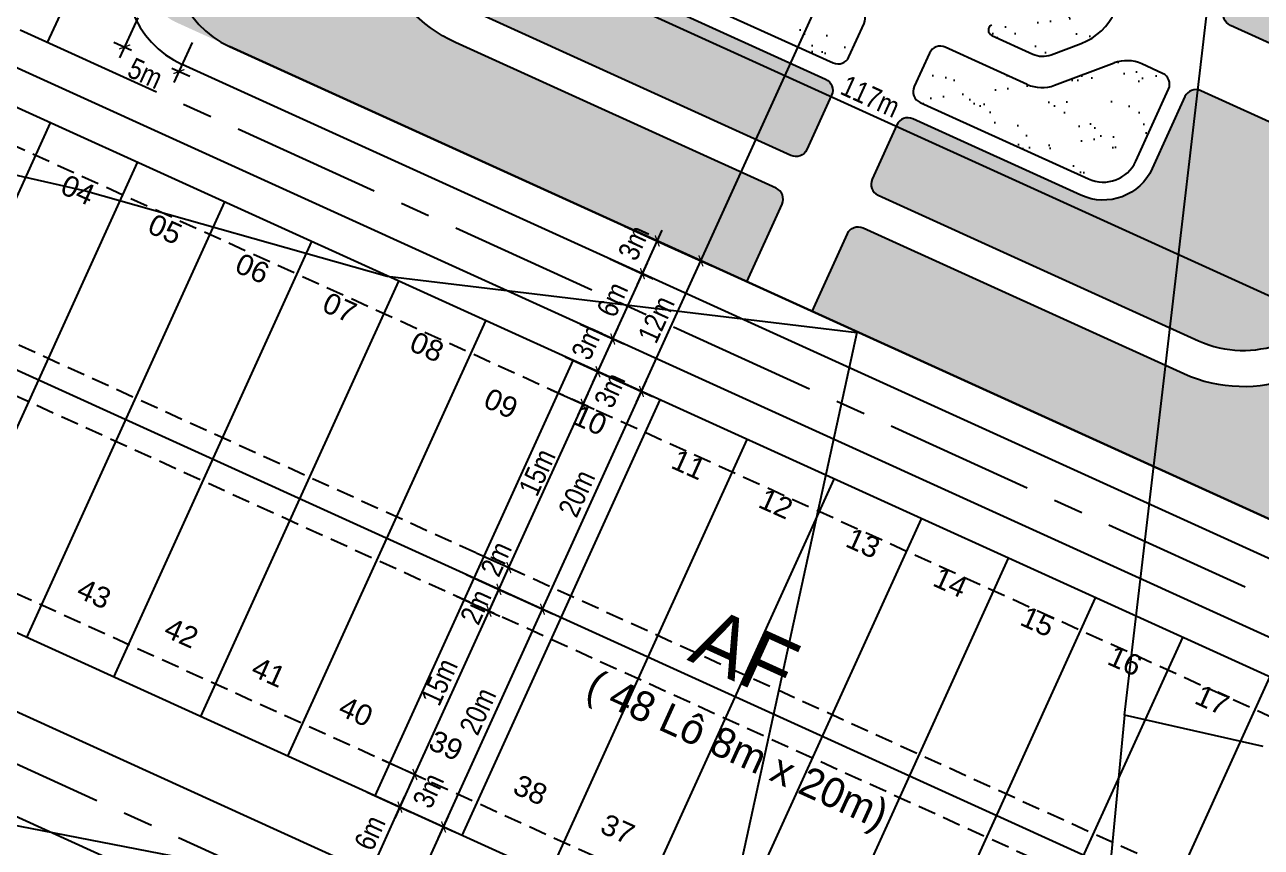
# Model space of a CAD drawing. Extents: x 597165 to 598689, y 1181586 to 1183364.
# Drawn here: x 597468.1 to 597571.5, y 1182910.4 to 1182979.2 of the extents above; entities that cross this region are included whole.
import ezdxf
from ezdxf.enums import TextEntityAlignment as Align

# ---------------------------------------------------------------- set-up
doc = ezdxf.new("R2010")
doc.units = 0
doc.header["$MEASUREMENT"] = 0
doc.linetypes.add('CENTER', pattern=[2, 1.25, -0.25, 0.25, -0.25])
doc.linetypes.add('DASHED', pattern=[0.75, 0.5, -0.25])
doc.layers.get('0').update_dxf_attribs({"linetype": 'CONTINUOUS'})
doc.layers.get('DEFPOINTS').update_dxf_attribs({"color": 8, "linetype": 'CONTINUOUS'})
for name, color, linetype in [('CGXD', 3, 'CONTINUOUS'), ('DIM-T', 7, 'CONTINUOUS'), ('DTEXT-TENLO', 4, 'CONTINUOUS'), ('HA-CAY-XANH-KO', 3, 'CONTINUOUS'), ('NEN-HT', 8, 'CONTINUOUS'), ('NET-02', 2, 'CONTINUOUS'), ('NET-LENGOAI', 4, 'CONTINUOUS'), ('NET-LETRONG', 5, 'CONTINUOUS'), ('NET-PLO', 2, 'CONTINUOUS'), ('NET-TIM', 2, 'CENTER'), ('TEXT-SOLO', 7, 'CONTINUOUS')]:
    doc.layers.add(name, color=color, linetype=linetype)
doc.styles.add('AVO', font='VHELVEN.TTF')
doc.styles.add('VHEL-C-R', font='VHELVCN.TTF')
doc.styles.add('VTIMES-R', font='VAPTIMN.TTF')
doc.dimstyles.new('TL1000', dxfattribs={"dimscale": 0, "dimtxt": 2, "dimasz": 0.7, "dimexe": 1, "dimexo": 1, "dimgap": 0.5, "dimtad": 1, "dimdec": 1, "dimzin": 12, "dimtxsty": 'VHEL-C-R', "dimblk1": 'ARCHTICK', "dimblk2": 'ARCHTICK', "dimsah": 1, "dimcen": -0.09, "dimdle": 1, "dimclrd": 256, "dimclre": 256, "dimclrt": 256, "dimazin": 3, "dimtfac": 0.005, "dimtdec": 1, "dimtix": 1, "dimtmove": 0, "dimatfit": 3, "dimtolj": 1, "dimtzin": 0})
pattern_1 = [(37.26582263, (0, 0), (-0.11023521, 3.854130278), [0, -3.04, 0, -3.4, 0, -3.25]), (7.26582263, (0, 0), (3.562592942, 5.629778284), [0, -1.64, 0, -2.74, 0, -1.05]), (327.26582263, (-2.46, 0.01), (6.228277961, -0.014137947), [0, -1, 0, -3.6, 0, -4.7]), (317.26582263, (-2.46, 0.01), (6.019377384, 1.73076346), [0, -0.5, 0, -2.36, 0, -2.7])]

# ---------------------------------------------------------------- blocks, each defined once
blk = doc.blocks.new('_ARCHTICK')
at = {"color": 0, "linetype": 'BYBLOCK', "const_width": 0.15}
blk.add_lwpolyline([(-0.5, -0.5), (0.5, 0.5)], dxfattribs=at)
blk = doc.blocks.new('*D813')
at = {"linetype": 'BYBLOCK'}
for p, q in [((597549.4, 1183021.26), (597553.04, 1183019.61)), ((597524.19, 1182958.57), (597552.13, 1183020.02)), ((597521.88, 1182960.72), (597525.52, 1182959.07))]:
    blk.add_line(p, q, dxfattribs=at)
at = {"layer": 'DEFPOINTS', "color": 0, "linetype": 'BYBLOCK'}
for p in [(597548.49, 1183021.68), (597552.13, 1183020.02), (597520.96, 1182961.14)]:
    blk.add_point(p, dxfattribs=at)
at = {"linetype": 'BYBLOCK', "xscale": 0.7, "yscale": 0.7, "zscale": 0.7}
for p, rotation in [((597552.13, 1183020.02), 65.55248368496433), ((597524.61, 1182959.48), 245.5524836849643)]:
    blk.add_blockref('_ARCHTICK', p, dxfattribs=dict(at, rotation=rotation))
at = {"linetype": 'BYBLOCK', "insert": (597536.01, 1182990.55), "char_height": 1.75, "attachment_point": 5, "rotation": 65.5525, "style": 'VHEL-C-R'}
blk.add_mtext('\\A1;66.5m', dxfattribs=at)
blk = doc.blocks.new('*D812')
at = {"linetype": 'BYBLOCK'}
for p, q in [((597514.51, 1182954.19), (597518.15, 1182952.53)), ((597515.58, 1182949.3), (597517.65, 1182953.85)), ((597513.27, 1182951.46), (597516.91, 1182949.8))]:
    blk.add_line(p, q, dxfattribs=at)
at = {"layer": 'DEFPOINTS', "color": 0, "linetype": 'BYBLOCK'}
for p in [(597513.6, 1182954.6), (597517.24, 1182952.94), (597512.36, 1182951.87)]:
    blk.add_point(p, dxfattribs=at)
at = {"linetype": 'BYBLOCK', "xscale": 0.7, "yscale": 0.7, "zscale": 0.7}
for p, rotation in [((597517.24, 1182952.94), 65.55248368601504), ((597516, 1182950.21), 245.552483686015)]:
    blk.add_blockref('_ARCHTICK', p, dxfattribs=dict(at, rotation=rotation))
at = {"linetype": 'BYBLOCK', "insert": (597515.09, 1182952.67), "char_height": 1.75, "attachment_point": 5, "rotation": 65.5525, "style": 'VHEL-C-R'}
blk.add_mtext('\\A1;3m', dxfattribs=at)
blk = doc.blocks.new('*D811')
at = {"linetype": 'BYBLOCK'}
for p, q in [((597516.83, 1182952.03), (597520.14, 1182959.32)), ((597516.99, 1182959.65), (597520.63, 1182957.99))]:
    blk.add_line(p, q, dxfattribs=at)
at = {"layer": 'DEFPOINTS', "color": 0, "linetype": 'BYBLOCK'}
for p in [(597516.08, 1182960.06), (597519.72, 1182958.41), (597513.6, 1182954.6)]:
    blk.add_point(p, dxfattribs=at)
at = {"linetype": 'BYBLOCK', "xscale": 0.7, "yscale": 0.7, "zscale": 0.7}
for p, rotation in [((597519.72, 1182958.41), 65.55248368601504), ((597517.24, 1182952.94), 245.552483686015)]:
    blk.add_blockref('_ARCHTICK', p, dxfattribs=dict(at, rotation=rotation))
at = {"linetype": 'BYBLOCK', "insert": (597517.21, 1182956.25), "char_height": 1.75, "attachment_point": 5, "rotation": 65.5525, "style": 'VHEL-C-R'}
blk.add_mtext('\\A1;6m', dxfattribs=at)
blk = doc.blocks.new('*D810')
at = {"linetype": 'BYBLOCK'}
for p, q in [((597518.23, 1182962.38), (597521.88, 1182960.72)), ((597519.31, 1182957.5), (597521.38, 1182962.05))]:
    blk.add_line(p, q, dxfattribs=at)
at = {"layer": 'DEFPOINTS', "color": 0, "linetype": 'BYBLOCK'}
for p in [(597517.32, 1182962.79), (597520.96, 1182961.14), (597516.08, 1182960.06)]:
    blk.add_point(p, dxfattribs=at)
at = {"linetype": 'BYBLOCK', "xscale": 0.7, "yscale": 0.7, "zscale": 0.7}
for p, rotation in [((597520.96, 1182961.14), 65.55248368601504), ((597519.72, 1182958.41), 245.552483686015)]:
    blk.add_blockref('_ARCHTICK', p, dxfattribs=dict(at, rotation=rotation))
at = {"linetype": 'BYBLOCK', "insert": (597518.99, 1182960.99), "char_height": 1.75, "attachment_point": 5, "rotation": 65.5525, "style": 'VHEL-C-R'}
blk.add_mtext('\\A1;3m', dxfattribs=at)
blk = doc.blocks.new('*D809')
at = {"linetype": 'BYBLOCK'}
for p, q in [((597518.23, 1182962.38), (597525.52, 1182959.07)), ((597519.23, 1182947.65), (597525.02, 1182960.39)), ((597513.27, 1182951.46), (597520.55, 1182948.14))]:
    blk.add_line(p, q, dxfattribs=at)
at = {"layer": 'DEFPOINTS', "color": 0, "linetype": 'BYBLOCK'}
for p in [(597517.32, 1182962.79), (597524.61, 1182959.48), (597512.36, 1182951.87)]:
    blk.add_point(p, dxfattribs=at)
at = {"linetype": 'BYBLOCK', "xscale": 0.7, "yscale": 0.7, "zscale": 0.7}
for p, rotation in [((597524.61, 1182959.48), 65.55248368587644), ((597519.64, 1182948.56), 245.5524836858764)]:
    blk.add_blockref('_ARCHTICK', p, dxfattribs=dict(at, rotation=rotation))
at = {"linetype": 'BYBLOCK', "insert": (597520.87, 1182954.59), "char_height": 1.75, "attachment_point": 5, "rotation": 65.5525, "style": 'VHEL-C-R'}
blk.add_mtext('\\A1;12m', dxfattribs=at)
blk = doc.blocks.new('*D806')
at = {"linetype": 'BYBLOCK'}
for p, q in [((597496.55, 1182907.43), (597499.86, 1182914.71)), ((597496.71, 1182915.04), (597500.35, 1182913.39))]:
    blk.add_line(p, q, dxfattribs=at)
at = {"layer": 'DEFPOINTS', "color": 0, "linetype": 'BYBLOCK'}
for p in [(597495.8, 1182915.46), (597499.44, 1182913.8), (597493.32, 1182909.99)]:
    blk.add_point(p, dxfattribs=at)
at = {"linetype": 'BYBLOCK', "xscale": 0.7, "yscale": 0.7, "zscale": 0.7}
for p, rotation in [((597499.44, 1182913.8), 65.55248368592153), ((597496.96, 1182908.34), 245.5524836859215)]:
    blk.add_blockref('_ARCHTICK', p, dxfattribs=dict(at, rotation=rotation))
at = {"linetype": 'BYBLOCK', "insert": (597496.93, 1182911.65), "char_height": 1.75, "attachment_point": 5, "rotation": 65.5525, "style": 'VHEL-C-R'}
blk.add_mtext('\\A1;6m', dxfattribs=at)
blk = doc.blocks.new('*D805')
at = {"linetype": 'BYBLOCK'}
for p, q in [((597496.71, 1182915.04), (597504, 1182911.73)), ((597494.39, 1182893.03), (597503.5, 1182913.05)), ((597488.44, 1182896.83), (597495.72, 1182893.52))]:
    blk.add_line(p, q, dxfattribs=at)
at = {"layer": 'DEFPOINTS', "color": 0, "linetype": 'BYBLOCK'}
for p in [(597495.8, 1182915.46), (597503.09, 1182912.14), (597487.53, 1182897.25)]:
    blk.add_point(p, dxfattribs=at)
at = {"linetype": 'BYBLOCK', "xscale": 0.7, "yscale": 0.7, "zscale": 0.7}
for p, rotation in [((597503.09, 1182912.14), 65.55248368540667), ((597494.81, 1182893.94), 245.5524836854067)]:
    blk.add_blockref('_ARCHTICK', p, dxfattribs=dict(at, rotation=rotation))
at = {"linetype": 'BYBLOCK', "insert": (597497.68, 1182903.62), "char_height": 1.75, "attachment_point": 5, "rotation": 65.5525, "style": 'VHEL-C-R'}
blk.add_mtext('\\A1;20m', dxfattribs=at)
blk = doc.blocks.new('*D804')
at = {"linetype": 'BYBLOCK'}
for p, q in [((597497.95, 1182917.77), (597501.6, 1182916.12)), ((597499.03, 1182912.89), (597501.1, 1182917.44)), ((597496.71, 1182915.04), (597500.35, 1182913.39))]:
    blk.add_line(p, q, dxfattribs=at)
at = {"layer": 'DEFPOINTS', "color": 0, "linetype": 'BYBLOCK'}
for p in [(597497.04, 1182918.19), (597500.69, 1182916.53), (597495.8, 1182915.46)]:
    blk.add_point(p, dxfattribs=at)
at = {"linetype": 'BYBLOCK', "xscale": 0.7, "yscale": 0.7, "zscale": 0.7}
for p, rotation in [((597500.69, 1182916.53), 65.55248368435842), ((597499.44, 1182913.8), 245.5524836843584)]:
    blk.add_blockref('_ARCHTICK', p, dxfattribs=dict(at, rotation=rotation))
at = {"linetype": 'BYBLOCK', "insert": (597501.82, 1182915.18), "char_height": 1.75, "attachment_point": 5, "rotation": 65.5525, "style": 'VHEL-C-R'}
blk.add_mtext('\\A1;3m', dxfattribs=at)
blk = doc.blocks.new('*D803')
at = {"linetype": 'BYBLOCK'}
for p, q in [((597500.27, 1182915.62), (597507.31, 1182931.1)), ((597504.16, 1182931.43), (597507.8, 1182929.77))]:
    blk.add_line(p, q, dxfattribs=at)
at = {"layer": 'DEFPOINTS', "color": 0, "linetype": 'BYBLOCK'}
for p in [(597503.25, 1182931.84), (597506.89, 1182930.19), (597497.04, 1182918.19)]:
    blk.add_point(p, dxfattribs=at)
at = {"linetype": 'BYBLOCK', "xscale": 0.7, "yscale": 0.7, "zscale": 0.7}
for p, rotation in [((597506.89, 1182930.19), 65.55248368435842), ((597500.69, 1182916.53), 245.5524836843584)]:
    blk.add_blockref('_ARCHTICK', p, dxfattribs=dict(at, rotation=rotation))
at = {"linetype": 'BYBLOCK', "insert": (597502.74, 1182924.27), "char_height": 1.75, "attachment_point": 5, "rotation": 65.5525, "style": 'VHEL-C-R'}
blk.add_mtext('\\A1;15m', dxfattribs=at)
blk = doc.blocks.new('*D802')
at = {"linetype": 'BYBLOCK'}
for p, q in [((597504.99, 1182933.25), (597508.63, 1182931.59)), ((597506.48, 1182929.28), (597507.72, 1182932.01))]:
    blk.add_line(p, q, dxfattribs=at)
at = {"layer": 'DEFPOINTS', "color": 0, "linetype": 'BYBLOCK'}
for p in [(597504.08, 1182933.66), (597507.72, 1182932.01), (597503.25, 1182931.84)]:
    blk.add_point(p, dxfattribs=at)
at = {"linetype": 'BYBLOCK', "xscale": 0.7, "yscale": 0.7, "zscale": 0.7}
for p, rotation in [((597507.72, 1182932.01), 65.55248368435842), ((597506.89, 1182930.19), 245.5524836843584)]:
    blk.add_blockref('_ARCHTICK', p, dxfattribs=dict(at, rotation=rotation))
at = {"linetype": 'BYBLOCK', "insert": (597505.78, 1182930.55), "char_height": 1.75, "attachment_point": 5, "rotation": 65.5525, "style": 'VHEL-C-R'}
blk.add_mtext('\\A1;2m', dxfattribs=at)
blk = doc.blocks.new('*D801')
at = {"linetype": 'BYBLOCK'}
for p, q in [((597505.82, 1182935.07), (597509.46, 1182933.41)), ((597507.31, 1182931.1), (597508.55, 1182933.83))]:
    blk.add_line(p, q, dxfattribs=at)
at = {"layer": 'DEFPOINTS', "color": 0, "linetype": 'BYBLOCK'}
for p in [(597504.91, 1182935.48), (597504.08, 1182933.66), (597508.55, 1182933.83)]:
    blk.add_point(p, dxfattribs=at)
at = {"linetype": 'BYBLOCK', "xscale": 0.7, "yscale": 0.7, "zscale": 0.7}
for p, rotation in [((597508.55, 1182933.83), 65.55248368435842), ((597507.72, 1182932.01), 245.5524836843584)]:
    blk.add_blockref('_ARCHTICK', p, dxfattribs=dict(at, rotation=rotation))
at = {"linetype": 'BYBLOCK', "insert": (597507.48, 1182934.56), "char_height": 1.75, "attachment_point": 5, "rotation": 65.5525, "style": 'VHEL-C-R'}
blk.add_mtext('\\A1;2m', dxfattribs=at)
blk = doc.blocks.new('*D800')
at = {"linetype": 'BYBLOCK'}
for p, q in [((597512.03, 1182948.72), (597515.67, 1182947.07)), ((597508.14, 1182932.92), (597515.17, 1182948.39))]:
    blk.add_line(p, q, dxfattribs=at)
at = {"layer": 'DEFPOINTS', "color": 0, "linetype": 'BYBLOCK'}
for p in [(597511.12, 1182949.14), (597514.76, 1182947.48), (597504.91, 1182935.48)]:
    blk.add_point(p, dxfattribs=at)
at = {"linetype": 'BYBLOCK', "xscale": 0.7, "yscale": 0.7, "zscale": 0.7}
for p, rotation in [((597514.76, 1182947.48), 65.55248368435842), ((597508.55, 1182933.83), 245.5524836843584)]:
    blk.add_blockref('_ARCHTICK', p, dxfattribs=dict(at, rotation=rotation))
at = {"linetype": 'BYBLOCK', "insert": (597510.92, 1182941.8), "char_height": 1.75, "attachment_point": 5, "rotation": 65.5525, "style": 'VHEL-C-R'}
blk.add_mtext('\\A1;15m', dxfattribs=at)
blk = doc.blocks.new('*D799')
at = {"linetype": 'BYBLOCK'}
for p, q in [((597513.27, 1182951.46), (597516.91, 1182949.8)), ((597514.34, 1182946.57), (597516.41, 1182951.12))]:
    blk.add_line(p, q, dxfattribs=at)
at = {"layer": 'DEFPOINTS', "color": 0, "linetype": 'BYBLOCK'}
for p in [(597512.36, 1182951.87), (597516, 1182950.21), (597511.12, 1182949.14)]:
    blk.add_point(p, dxfattribs=at)
at = {"linetype": 'BYBLOCK', "xscale": 0.7, "yscale": 0.7, "zscale": 0.7}
for p, rotation in [((597516, 1182950.21), 65.55248368435842), ((597514.76, 1182947.48), 245.5524836843584)]:
    blk.add_blockref('_ARCHTICK', p, dxfattribs=dict(at, rotation=rotation))
at = {"linetype": 'BYBLOCK', "insert": (597516.99, 1182948.66), "char_height": 1.75, "attachment_point": 5, "rotation": 65.5525, "style": 'VHEL-C-R'}
blk.add_mtext('\\A1;3m', dxfattribs=at)
blk = doc.blocks.new('*D798')
at = {"linetype": 'BYBLOCK'}
for p, q in [((597504.99, 1182933.25), (597512.27, 1182929.94)), ((597502.67, 1182911.23), (597511.78, 1182931.26)), ((597496.71, 1182915.04), (597504, 1182911.73))]:
    blk.add_line(p, q, dxfattribs=at)
at = {"layer": 'DEFPOINTS', "color": 0, "linetype": 'BYBLOCK'}
for p in [(597504.08, 1182933.66), (597511.36, 1182930.35), (597495.8, 1182915.46)]:
    blk.add_point(p, dxfattribs=at)
at = {"linetype": 'BYBLOCK', "xscale": 0.7, "yscale": 0.7, "zscale": 0.7}
for p, rotation in [((597511.36, 1182930.35), 65.55248368510357), ((597503.09, 1182912.14), 245.5524836851035)]:
    blk.add_blockref('_ARCHTICK', p, dxfattribs=dict(at, rotation=rotation))
at = {"linetype": 'BYBLOCK', "insert": (597505.96, 1182921.82), "char_height": 1.75, "attachment_point": 5, "rotation": 65.5525, "style": 'VHEL-C-R'}
blk.add_mtext('\\A1;20m', dxfattribs=at)
blk = doc.blocks.new('*D797')
at = {"linetype": 'BYBLOCK'}
for p, q in [((597513.27, 1182951.46), (597520.55, 1182948.14)), ((597510.95, 1182929.44), (597520.05, 1182949.47)), ((597504.99, 1182933.25), (597512.27, 1182929.94))]:
    blk.add_line(p, q, dxfattribs=at)
at = {"layer": 'DEFPOINTS', "color": 0, "linetype": 'BYBLOCK'}
for p in [(597512.36, 1182951.87), (597519.64, 1182948.56), (597504.08, 1182933.66)]:
    blk.add_point(p, dxfattribs=at)
at = {"linetype": 'BYBLOCK', "xscale": 0.7, "yscale": 0.7, "zscale": 0.7}
for p, rotation in [((597519.64, 1182948.56), 65.55248368510357), ((597511.36, 1182930.35), 245.5524836851035)]:
    blk.add_blockref('_ARCHTICK', p, dxfattribs=dict(at, rotation=rotation))
at = {"linetype": 'BYBLOCK', "insert": (597514.23, 1182940.03), "char_height": 1.75, "attachment_point": 5, "rotation": 65.5525, "style": 'VHEL-C-R'}
blk.add_mtext('\\A1;20m', dxfattribs=at)
blk = doc.blocks.new('*D659')
at = {"linetype": 'BYBLOCK'}
for p, q in [((597486.2, 1182998.93), (597484.55, 1182995.29)), ((597484.05, 1182996.61), (597592.38, 1182947.37)), ((597592.71, 1182950.51), (597591.06, 1182946.87))]:
    blk.add_line(p, q, dxfattribs=at)
at = {"layer": 'DEFPOINTS', "color": 0, "linetype": 'BYBLOCK'}
for p in [(597486.62, 1182999.84), (597593.13, 1182951.42), (597591.47, 1182947.78)]:
    blk.add_point(p, dxfattribs=at)
at = {"linetype": 'BYBLOCK', "xscale": 0.7, "yscale": 0.7, "zscale": 0.7}
for p, rotation in [((597484.96, 1182996.2), 155.552483684731), ((597591.47, 1182947.78), 335.552483684731)]:
    blk.add_blockref('_ARCHTICK', p, dxfattribs=dict(at, rotation=rotation))
at = {"linetype": 'BYBLOCK', "insert": (597538.79, 1182973.24), "char_height": 1.75, "attachment_point": 5, "rotation": 335.5525, "style": 'VHEL-C-R'}
blk.add_mtext('\\A1;117m', dxfattribs=at)
blk = doc.blocks.new('*D622')
at = {"linetype": 'BYBLOCK'}
for p, q in [((597477.52, 1182979.79), (597476, 1182976.46)), ((597475.51, 1182977.78), (597476.99, 1182977.11)), ((597482.06, 1182977.73), (597480.54, 1182974.4)), ((597481.87, 1182974.89), (597480.38, 1182975.57))]:
    blk.add_line(p, q, dxfattribs=at)
at = {"layer": 'DEFPOINTS', "color": 0, "linetype": 'BYBLOCK'}
for p in [(597477.93, 1182980.7), (597482.47, 1182978.64), (597480.96, 1182975.31)]:
    blk.add_point(p, dxfattribs=at)
at = {"linetype": 'BYBLOCK', "xscale": 0.7, "yscale": 0.7, "zscale": 0.7}
for p, rotation in [((597476.42, 1182977.37), 155.552483686581), ((597480.96, 1182975.31), 335.552483686581)]:
    blk.add_blockref('_ARCHTICK', p, dxfattribs=dict(at, rotation=rotation))
at = {"linetype": 'BYBLOCK', "insert": (597478.15, 1182975.16), "char_height": 1.75, "attachment_point": 5, "rotation": 335.5525, "style": 'VHEL-C-R'}
blk.add_mtext('\\A1;5m', dxfattribs=at)

msp = doc.modelspace()

# ---------------------------------------------------------------- hatches: boundary and pattern name
at = {"layer": 'HA-CAY-XANH-KO'}
h = msp.add_hatch(dxfattribs=at)
h.set_pattern_fill('AR-SAND', color=256, scale=2, angle=359.765823, style=0)
h.set_pattern_definition(pattern_1)
h.paths.add_polyline_path([(597524.8883, 1183023.4689), (597551.6873, 1183011.2856, 0.41421356), (597553.0115, 1183011.782), (597555.9638, 1183018.276), (597508.1709, 1183040.0036, 0.41421356), (597504.1983, 1183038.5141), (597492.9206, 1183013.7073), (597503.9008, 1183008.7156, 0.41421356), (597505.225, 1183009.212), (597508.9979, 1183017.5112, -0.41421356)], flags=17)
h.paths.add_polyline_path([(597498.1412, 1182993.6302), (597501.9141, 1183001.9293, 0.41421356), (597501.4176, 1183003.2535), (597490.4375, 1183008.2453), (597479.1598, 1182983.4385, 0.41421356), (597480.6493, 1182979.4659), (597528.4422, 1182957.7383), (597531.3944, 1182964.2322, 0.41421356), (597530.8979, 1182965.5564), (597504.0989, 1182977.7398, -0.41421356)], flags=17)
h.paths.add_polyline_path([(597500.8722, 1182992.3886, 0.41421356), (597505.3405, 1182980.4708), (597532.1395, 1182968.2874, 0.41421356), (597533.4637, 1182968.7839), (597535.5374, 1182973.3453, 0.41421356), (597535.0409, 1182974.6695), (597520.977, 1182981.0633, -0.41421356), (597518.7428, 1182987.0222), (597521.4767, 1182993.0358, 0.41421356), (597520.9802, 1182994.36), (597505.9693, 1183001.1842, 0.41421356), (597504.6451, 1183000.6877)], flags=17)
h.paths.add_polyline_path([(597523.4634, 1182999.822, 0.41421356), (597524.7876, 1183000.3185), (597527.5215, 1183006.332, -0.41421356), (597533.4804, 1183008.5662), (597547.5443, 1183002.1724, 0.41421356), (597548.8685, 1183002.6689), (597550.9422, 1183007.2303, 0.41421356), (597550.4458, 1183008.5545), (597523.6468, 1183020.7379, 0.41421356), (597511.729, 1183016.2696), (597507.956, 1183007.9705, 0.41421356), (597508.4525, 1183006.6463)], flags=17)
h.paths.add_polyline_path([(597561.4259, 1183015.7928), (597558.4736, 1183009.2989, 0.41421356), (597558.9701, 1183007.9747), (597585.7691, 1182995.7913, -0.41421356), (597591.7269, 1182979.9009), (597587.9539, 1182971.6018, 0.41421356), (597588.4504, 1182970.2776), (597599.4305, 1182965.2858), (597610.7082, 1182990.0926, 0.41421356), (597609.2187, 1182994.0652)], flags=17)
h.paths.add_polyline_path([(597584.5275, 1182993.0603), (597557.7285, 1183005.2437, 0.41421356), (597556.4043, 1183004.7472), (597554.3306, 1183000.1858, 0.41421356), (597554.8271, 1182998.8616), (597568.891, 1182992.4678, -0.41421356), (597571.1252, 1182986.5089), (597568.3913, 1182980.4953, 0.41421356), (597568.8878, 1182979.1711), (597583.8987, 1182972.3469, 0.41421356), (597585.2229, 1182972.8434), (597588.9958, 1182981.1425, 0.41421356)], flags=17)
h.paths.add_polyline_path([(597581.912, 1182965.5606, 0.41421356), (597581.4155, 1182966.8848), (597566.4046, 1182973.7091, 0.41421356), (597565.0804, 1182973.2126), (597562.3466, 1182967.199, -0.41421356), (597556.3877, 1182964.9649), (597542.3237, 1182971.3586, 0.41421356), (597540.9995, 1182970.8622), (597538.9258, 1182966.3008, 0.41421356), (597539.4222, 1182964.9766), (597566.2213, 1182952.7932, 0.41421356), (597578.1391, 1182957.2615)], flags=17)
h.paths.add_polyline_path([(597564.9797, 1182950.0622), (597538.1807, 1182962.2455, 0.41421356), (597536.8565, 1182961.7491), (597533.9042, 1182955.2551), (597581.6971, 1182933.5275, 0.41421356), (597585.6697, 1182935.017), (597596.9474, 1182959.8237), (597585.9672, 1182964.8155, 0.41421356), (597584.643, 1182964.3191), (597580.8701, 1182956.0199, -0.41421356)])
h = msp.add_hatch(dxfattribs=at)
h.set_pattern_fill('AR-SAND', color=256, scale=2, angle=359.765823, style=0)
h.set_pattern_definition(pattern_1)
h.paths.add_polyline_path([(597526.1531, 1182999.6977, 0.41421356), (597526.6496, 1182998.3735), (597528.3991, 1182997.5781, 0.10707887), (597529.6407, 1182997.3091, 0.0899183), (597530.6939, 1182997.5001), (597535.6819, 1182999.3702, -0.19891237), (597537.9766, 1182999.2922), (597544.8204, 1182996.1808, 0.41421356), (597546.1446, 1182996.6773), (597547.42, 1182999.4827, 0.41421356), (597546.9235, 1183000.8069), (597532.8596, 1183007.2007, 0.41421356), (597528.887, 1183005.7113)])
h.paths.add_polyline_path([(597560.5144, 1182988.0808), (597562.3846, 1182983.0928, 0.19891237), (597563.952, 1182981.415), (597565.7016, 1182980.6196, 0.41421356), (597567.0258, 1182981.1161), (597569.7597, 1182987.1297, 0.41421356), (597568.2703, 1182991.1023), (597554.2063, 1182997.4961, 0.41421356), (597552.8821, 1182996.9996), (597551.6067, 1182994.1942, 0.41421356), (597552.1032, 1182992.87), (597558.947, 1182989.7586, -0.19891237)])
h.paths.add_polyline_path([(597563.7149, 1182973.8334, 0.41421356), (597563.2184, 1182975.1576), (597561.4689, 1182975.953, 0.10707903), (597560.2273, 1182976.222, 0.08991814), (597559.1741, 1182976.031), (597554.1862, 1182974.1609, -0.19891237), (597551.8914, 1182974.2389), (597545.0476, 1182977.3502, 0.41421356), (597543.7234, 1182976.8538), (597542.448, 1182974.0484, 0.41421356), (597542.9445, 1182972.7242), (597557.0084, 1182966.3304, 0.41421356), (597560.981, 1182967.8198)])
h.paths.add_polyline_path([(597535.6617, 1182976.035, 0.41421356), (597536.9859, 1182976.5315), (597538.2613, 1182979.3369, 0.41421356), (597537.7648, 1182980.6611), (597530.921, 1182983.7725, -0.19891237), (597529.3536, 1182985.4503), (597527.4834, 1182990.4382, 0.19891237), (597525.916, 1182992.1161), (597524.1664, 1182992.9115, 0.41421356), (597522.8422, 1182992.415), (597520.1083, 1182986.4014, 0.41421356), (597521.5978, 1182982.4288)])
h.paths.add_polyline_path([(597550.9581, 1182986.7655, 1), (597538.9099, 1182986.7655, 1)])
h = msp.add_hatch(dxfattribs=at)
h.set_pattern_fill('AR-SAND', color=256, scale=2, angle=359.765823, style=0)
h.set_pattern_definition(pattern_1)
h.paths.add_polyline_path([(597553.2296, 1182988.7262), (597553.9231, 1182989.2964), (597557.3467, 1182987.7399), (597558.6447, 1182985.9467), (597559.3674, 1182984.0167), (597559.6464, 1182982.0592), (597558.8603, 1182979.6422), (597556.4621, 1182977.6844), (597554.3581, 1182976.8953), (597552.885, 1182976.6157), (597552.3604, 1182976.7719), (597548.9368, 1182978.3283), (597548.9105, 1182979.2258), (597550.1983, 1182980.0612), (597551.7005, 1182981.5814), (597552.8218, 1182983.5338), (597553.4129, 1182985.8885), (597553.4093, 1182987.6768)])

# ---------------------------------------------------------------- linework, layer by layer
at = {"layer": 'CGXD', "linetype": 'DASHED', "ltscale": 3}
for points in [[(597442.2869, 1182980.4289), (597436.8368, 1182966.4293), (597601.1432, 1182891.7322), (597607.3511, 1182905.3873)], [(597435.48, 1182962.6521), (597430.3919, 1182948.4879), (597593.2799, 1182874.4357), (597599.4878, 1182888.0908)]]:
    msp.add_lwpolyline(points, close=True, dxfattribs=at)
at = {"layer": 'NEN-HT', "linetype": 'CONTINUOUS'}
for p, q in [((597563.42, 1182950.39), (597570.08, 1183007.35)), ((597431.27, 1182974.77), (597473.15, 1182965.34)), ((597473.15, 1182965.34), (597498.37, 1182958.21)), ((597498.37, 1182958.21), (597537.66, 1182953.49)), ((597537.66, 1182953.49), (597525.42, 1182897.54)), ((597560.04, 1182921.5), (597563.42, 1182950.39)), ((597560.04, 1182921.5), (597556.9, 1182888.82)), ((597571.62, 1182918.86), (597560.04, 1182921.5)), ((597483.31, 1182909.15), (597457.15, 1182914.22))]:
    msp.add_line(p, q, dxfattribs=at)
at = {"layer": 'NET-02'}
msp.add_line((597554.1862, 1182974.1609), (597559.1741, 1182976.031), dxfattribs=at)
for points in [[(597588.9958, 1182981.1425), (597585.2229, 1182972.8434, -0.41421356), (597583.8987, 1182972.3469), (597568.8878, 1182979.1711, -0.41421356), (597568.3913, 1182980.4953), (597571.1252, 1182986.5089, 0.41421356), (597568.891, 1182992.4678), (597554.8271, 1182998.8616, -0.41421356), (597554.3306, 1183000.1858), (597556.4043, 1183004.7472, -0.41421356), (597557.7285, 1183005.2437), (597584.5275, 1182993.0603, -0.41421356)], [(597500.8722, 1182992.3886), (597504.6451, 1183000.6877, -0.41421356), (597505.9693, 1183001.1842), (597520.9802, 1182994.36, -0.41421356), (597521.4767, 1182993.0358), (597518.7428, 1182987.0222, 0.41421356), (597520.977, 1182981.0633), (597535.0409, 1182974.6695, -0.41421356), (597535.5374, 1182973.3453), (597533.4637, 1182968.7839, -0.41421356), (597532.1395, 1182968.2874), (597505.3405, 1182980.4708, -0.41421356)], [(597578.1391, 1182957.2615), (597581.912, 1182965.5606, 0.41421356), (597581.4155, 1182966.8848), (597566.4046, 1182973.7091, 0.41421356), (597565.0804, 1182973.2126), (597562.3466, 1182967.199, -0.41421356), (597556.3877, 1182964.9649), (597542.3237, 1182971.3586, 0.41421356), (597540.9995, 1182970.8622), (597538.9258, 1182966.3008, 0.41421356), (597539.4222, 1182964.9766), (597566.2213, 1182952.7932, 0.41421356)]]:
    msp.add_lwpolyline(points, format="xyb", close=True, dxfattribs=at)
for points in [[(597528.4422, 1182957.7383), (597531.3944, 1182964.2322, 0.41421356), (597530.8979, 1182965.5564), (597504.0989, 1182977.7398, -0.41421356), (597498.1412, 1182993.6302)], [(597525.916, 1182992.1161), (597524.1664, 1182992.9115, 0.41421356), (597522.8422, 1182992.415), (597520.1083, 1182986.4014, 0.41421356), (597521.5978, 1182982.4288), (597535.6617, 1182976.035, 0.41421356), (597536.9859, 1182976.5315), (597538.2613, 1182979.3369, 0.41421356), (597537.7648, 1182980.6611), (597530.921, 1182983.7725)], [(597552.3604, 1182976.7719, 0.19891237), (597553.8903, 1182976.7199), (597556.41, 1182977.6646, 0.41421356), (597559.3364, 1182984.1017), (597558.3917, 1182986.6214, 0.19891237), (597557.3467, 1182987.7399), (597553.9231, 1182989.2964, 0.62332443), (597553.2296, 1182988.7262)], [(597548.9105, 1182979.2258, 0.62332443), (597548.9368, 1182978.3283), (597552.3604, 1182976.7719)], [(597551.8914, 1182974.2389), (597545.0476, 1182977.3502, 0.41421356), (597543.7234, 1182976.8538), (597542.448, 1182974.0484, 0.41421356), (597542.9445, 1182972.7242), (597557.0084, 1182966.3304, 0.41421356), (597560.981, 1182967.8198), (597563.7149, 1182973.8334, 0.41421356), (597563.2184, 1182975.1576), (597561.4689, 1182975.953)], [(597533.9042, 1182955.2551), (597536.8565, 1182961.7491, -0.41421356), (597538.1807, 1182962.2455), (597564.9797, 1182950.0622, 0.41421356), (597580.8701, 1182956.0199)]]:
    msp.add_lwpolyline(points, format="xyb", dxfattribs=at)
for centre, start, end in [((597560.2273, 1182973.222), 65.552484, 110.552484), ((597553.133, 1182976.9699), 245.552484, 290.552484)]:
    msp.add_arc(centre, 3, start, end, dxfattribs=at)
at = {"layer": 'NET-LENGOAI', "ltscale": 20}
for p, q in [((597623.9446, 1182904.4345), (597445.3195, 1182985.6412)), ((597578.6348, 1182931.6242), (597481.2284, 1182975.9072)), ((597384.8181, 1182959.3203), (597603.6654, 1182859.8278)), ((597529.5034, 1182884.7555), (597381.5073, 1182952.0376))]:
    msp.add_line(p, q, dxfattribs=at)
msp.add_arc((597484.5392, 1182983.1899), 8, 155.552484, 245.552484, dxfattribs=at)
at = {"layer": 'NET-LETRONG', "ltscale": 20}
for p, q in [((597622.2478, 1182901.9104), (597444.1602, 1182982.8727)), ((597605.6934, 1182865.4968), (597387.3013, 1182964.7823))]:
    msp.add_line(p, q, dxfattribs=at)
at = {"layer": 'NET-LETRONG'}
for p, q in [((597581.6971, 1182933.5275), (597485.201, 1182977.3966)), ((597485.201, 1182977.3966), (597581.6971, 1182933.5275))]:
    msp.add_line(p, q, dxfattribs=at)
msp.add_arc((597488.5118, 1182984.6793), 8, 155.552484, 245.552484, dxfattribs=at)
at = {"layer": 'NET-PLO'}
for p, q in [((597453.6665, 1182934.6114), (597470.2209, 1182971.025)), ((597460.9492, 1182931.3005), (597477.5036, 1182967.7141)), ((597600.3155, 1182889.9115), (597437.0442, 1182964.138)), ((597468.232, 1182927.9896), (597484.7864, 1182964.4032)), ((597475.5147, 1182924.6787), (597492.0691, 1182961.0924)), ((597482.7974, 1182921.3679), (597499.3518, 1182957.7815)), ((597490.0802, 1182918.057), (597506.6345, 1182954.4706)), ((597497.3629, 1182914.7461), (597513.9173, 1182951.1597)), ((597504.6456, 1182911.4352), (597521.2, 1182947.8489)), ((597511.9283, 1182908.1243), (597528.4827, 1182944.538)), ((597519.2111, 1182904.8135), (597535.7654, 1182941.2271)), ((597526.4938, 1182901.5026), (597543.0482, 1182937.9162)), ((597533.7765, 1182898.1917), (597550.3309, 1182934.6053)), ((597541.0592, 1182894.8808), (597557.6136, 1182931.2945)), ((597548.342, 1182891.57), (597564.8963, 1182927.9836)), ((597555.6247, 1182888.2591), (597572.1791, 1182924.6727))]:
    msp.add_line(p, q, dxfattribs=at)
at = {"layer": 'NET-TIM', "ltscale": 10}
for p, q in [((597469.973, 1182977.7286), (597545.5024, 1183143.8658)), ((597642.9378, 1182899.0953), (597446.4623, 1182988.4171)), ((597619.7611, 1182848.1165), (597383.1627, 1182955.6789))]:
    msp.add_line(p, q, dxfattribs=at)

# ---------------------------------------------------------------- texts
at = {"layer": 'DTEXT-TENLO', "style": 'VTIMES-R'}
for s, height, p in [('AF', 5, (597527.264, 1182924.3622)), ('( 48 Loâ 8m x 20m)', 2.5, (597527.1726, 1182917.501))]:
    msp.add_text(s, height=height, rotation=335.552484, dxfattribs=at).set_placement(p, align=Align.CENTER)
at = {"layer": 'TEXT-SOLO', "color": 3, "style": 'AVO'}
for s, p in [('04', (597472.1585, 1182964.6159)), ('05', (597479.4547, 1182961.3348)), ('06', (597486.7509, 1182958.0538)), ('07', (597494.0471, 1182954.7727)), ('08', (597501.3433, 1182951.4916)), ('09', (597507.5368, 1182946.764)), ('10', (597514.9794, 1182945.3642)), ('11', (597523.2319, 1182941.6483)), ('12', (597530.5281, 1182938.3673)), ('13', (597537.8243, 1182935.0862)), ('14', (597545.1205, 1182931.8051)), ('43', (597473.5201, 1182930.8493)), ('15', (597552.4167, 1182928.524)), ('42', (597480.8163, 1182927.5683)), ('16', (597559.7129, 1182925.2429)), ('41', (597488.1125, 1182924.2872)), ('17', (597567.0091, 1182921.9618)), ('40', (597495.4087, 1182921.0061)), ('39', (597502.9461, 1182918.1564)), ('38', (597510.0011, 1182914.4439)), ('37', (597517.2973, 1182911.1628))]:
    msp.add_text(s, height=1.75, rotation=335.786661, dxfattribs=at).set_placement(p, align=Align.CENTER)

# ---------------------------------------------------------------- dimensions: what is measured, and where the dimension line sits
at = {"layer": 'DIM-T'}
for base, p1, p2, angle, override, picture, middle, dimtype in [((597552.1277, 1183020.0199), (597520.9647, 1182961.1377), (597548.4864, 1183021.6754), 65.552484, {"dimscale": 1, "dimtxt": 1.75, "dimpost": 'm'}, '*D813', (597536.0123, 1182990.5455), 161), ((597480.9555, 1182975.3071), (597477.9307, 1182980.7018), (597482.4699, 1182978.6382), 335.552484, {"dimscale": 1, "dimtxt": 1.75, "dimpost": 'm'}, '*D622', (597478.152, 1182975.1645), 161), ((597520.9647, 1182961.1377), (597516.0818, 1182960.0621), (597517.3233, 1182962.7931), 65.552484, {"dimscale": 1, "dimtxt": 1.75, "dimpost": 'm', "dimse1": 1}, '*D810', (597518.9922, 1182960.9852), 160), ((597517.24, 1182952.9446), (597512.357, 1182951.869), (597513.5986, 1182954.6001), 65.552484, {"dimscale": 1, "dimtxt": 1.75, "dimpost": 'm'}, '*D812', (597515.0877, 1182952.6688), 161), ((597515.9984, 1182950.2136), (597511.1154, 1182949.138), (597512.357, 1182951.869), 65.552484, {"dimscale": 1, "dimtxt": 1.75, "dimpost": 'm', "dimse1": 1}, '*D799', (597516.9886, 1182948.6646), 160), ((597514.7568, 1182947.4826), (597504.9076, 1182935.4829), (597511.1154, 1182949.138), 65.552484, {"dimscale": 1, "dimtxt": 1.75, "dimgap": 0, "dimpost": 'm', "dimse1": 1}, '*D800', (597510.9176, 1182941.7975), 160), ((597508.5489, 1182933.8275), (597504.0798, 1182933.6622), (597504.9076, 1182935.4829), 65.552484, {"dimscale": 1, "dimtxt": 1.75, "dimpost": 'm', "dimse1": 1}, '*D801', (597507.4755, 1182934.5592), 160), ((597507.7212, 1182932.0068), (597503.2521, 1182931.8415), (597504.0798, 1182933.6622), 65.552484, {"dimscale": 1, "dimtxt": 1.75, "dimpost": 'm', "dimse1": 1}, '*D802', (597505.7801, 1182930.555), 160), ((597506.8935, 1182930.1861), (597497.0442, 1182918.1864), (597503.2521, 1182931.8415), 65.552484, {"dimscale": 1, "dimtxt": 1.75, "dimgap": 0, "dimpost": 'm', "dimse1": 1}, '*D803', (597502.7406, 1182924.2653), 160), ((597500.6856, 1182916.531), (597495.8026, 1182915.4554), (597497.0442, 1182918.1864), 65.552484, {"dimscale": 1, "dimtxt": 1.75, "dimpost": 'm'}, '*D804', (597501.8158, 1182915.1789), 161)]:
    dim = msp.add_linear_dim(base=base, p1=p1, p2=p2, angle=angle, dimstyle='TL1000', override=override, dxfattribs=at)
    dim.commit()
    dim.dimension.update_dxf_attribs({"geometry": picture, "text_midpoint": middle, "dimtype": dimtype})
for p1, p2, distance, picture, middle in [((597486.6173, 1182999.8423), (597593.1272, 1182951.4207), -4, '*D659', (597538.7859, 1182973.2418)), ((597512.357, 1182951.869), (597517.3233, 1182962.7931), -8, '*D809', (597520.8712, 1182954.5893)), ((597504.0798, 1182933.6622), (597512.357, 1182951.869), -8, '*D797', (597514.2324, 1182940.0315)), ((597495.8026, 1182915.4554), (597504.0798, 1182933.6622), -8, '*D798', (597505.9553, 1182921.8247)), ((597487.5254, 1182897.2486), (597495.8026, 1182915.4554), -8, '*D805', (597497.6781, 1182903.6179))]:
    dim = msp.add_aligned_dim(p1=p1, p2=p2, distance=distance, dimstyle='TL1000', override={"dimscale": 1, "dimtxt": 1.75, "dimpost": 'm'}, dxfattribs=at)
    dim.commit()
    dim.dimension.update_dxf_attribs({"geometry": picture, "text_midpoint": middle})
for base, p1, p2, picture, middle in [((597519.7231, 1182958.4067), (597513.5986, 1182954.6001), (597516.0818, 1182960.0621), '*D811', (597517.2128, 1182956.2524)), ((597499.444, 1182913.8), (597493.3195, 1182909.9934), (597495.8026, 1182915.4554), '*D806', (597496.9337, 1182911.6457))]:
    dim = msp.add_linear_dim(base=base, p1=p1, p2=p2, angle=65.552484, dimstyle='TL1000', override={"dimscale": 1, "dimtxt": 1.75, "dimpost": 'm', "dimse1": 1}, dxfattribs=at)
    dim.commit()
    dim.dimension.update_dxf_attribs({"geometry": picture, "text_midpoint": middle})

doc.saveas('drawing.dxf')
